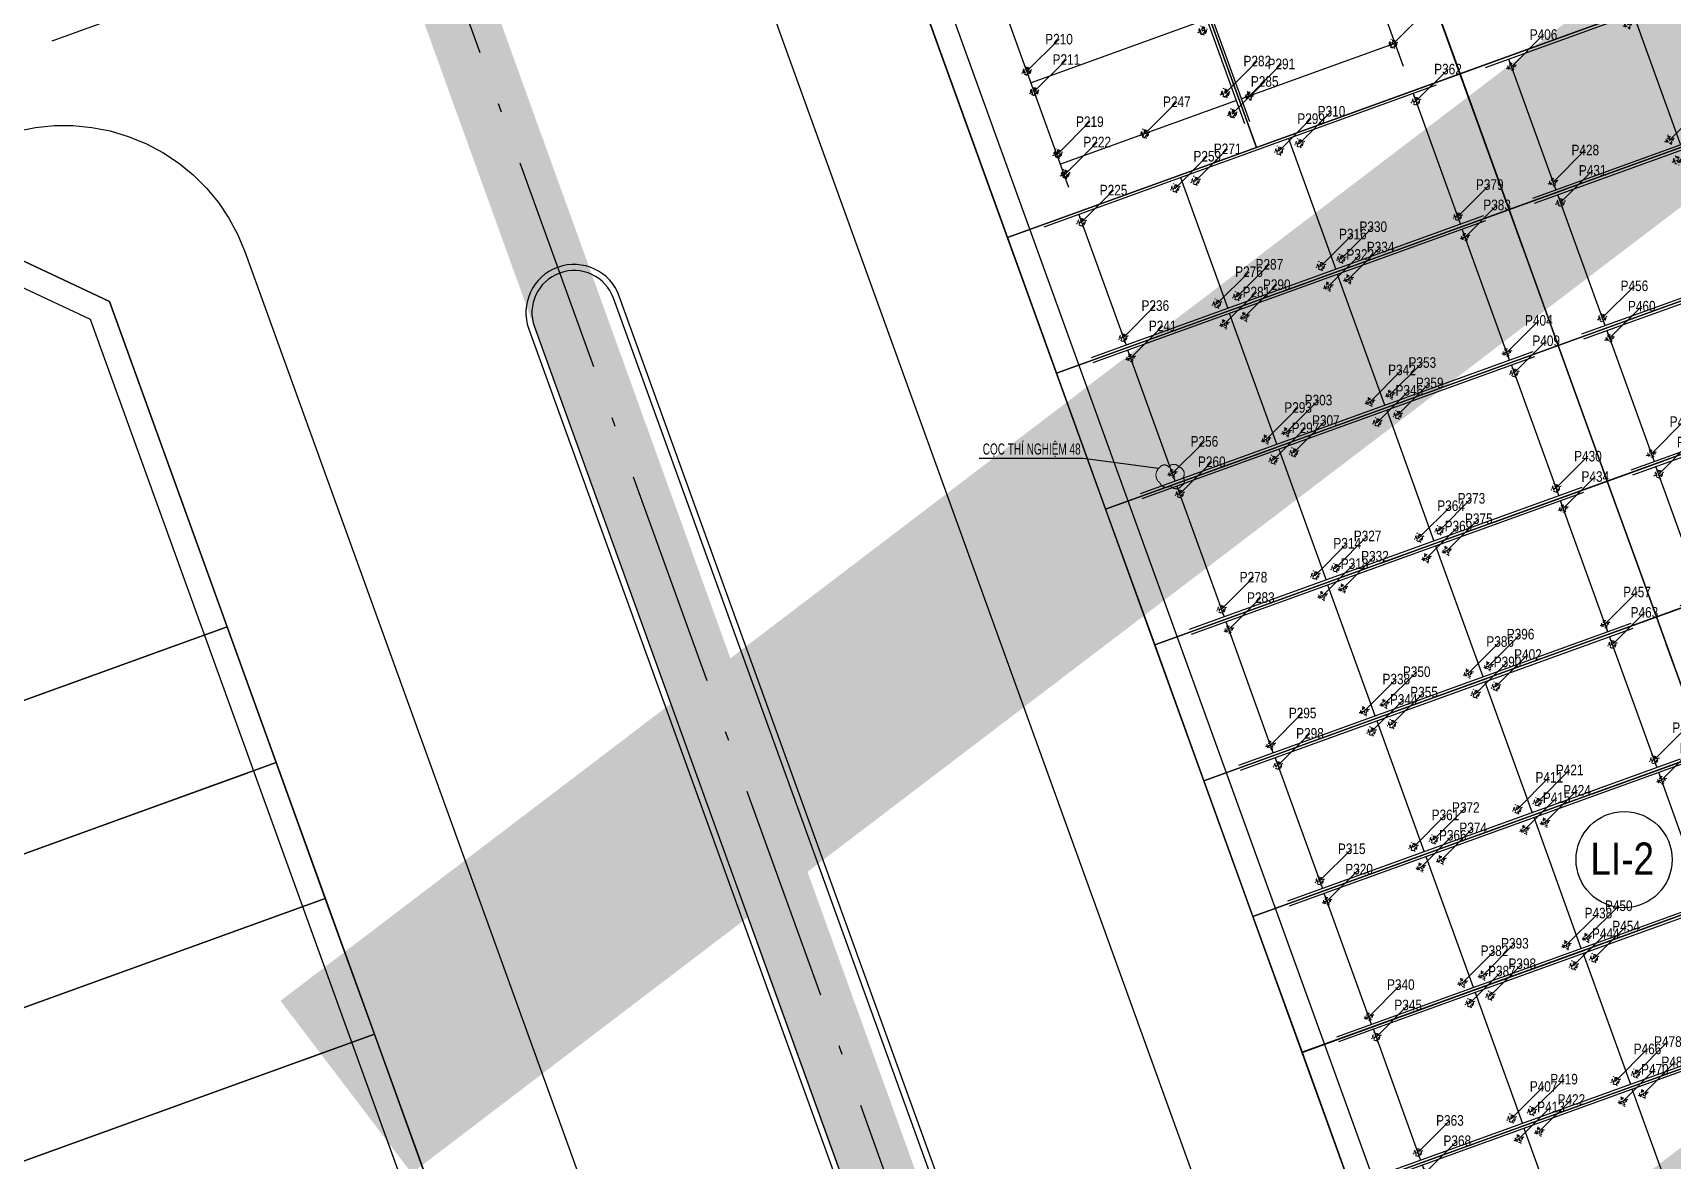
# Model space of a CAD drawing. Header units: millimetres. Extents: x 0 to 571985, y 0 to 2066666.
# Drawn here: x 568589.5 to 568657.6, y 2064657.2 to 2064704 of the extents above; entities that cross this region are included whole.
import ezdxf
from ezdxf.enums import TextEntityAlignment as Align
from ezdxf.xclip import XClip

# ---------------------------------------------------------------- set-up
doc = ezdxf.new("R2010")
doc.units = ezdxf.units.MM
for name, pattern in [('ACAD_ISO10W100', [18.5, 12, -3, 0.5, -3]), ('CENTER', [3, 1.5, -0.5, 0.5, -0.5]), ('CENTER2', [1.125, 0.75, -0.125, 0.125, -0.125]), ('HIDDEN', [0.75, 0.5, -0.25]), ('Xref Grid (A1)$0$CENTER2', [1.125, 0.75, -0.125, 0.125, -0.125])]:
    doc.linetypes.add(name, pattern=pattern)
for name, color, linetype in [('01.AXIS', 160, 'CENTER2'), ('BoThamCo', 94, 'Continuous'), ('CDC.01.AXIS', 160, 'CENTER2'), ('ChiaLo', 128, 'CENTER'), ('datOlienke', 42, 'Continuous'), ('KCS_DIM', 1, 'Continuous'), ('LogDg', 7, 'Continuous'), ('LoLK', 6, 'Continuous'), ('RANHGIOI', 2, 'HIDDEN'), ('TimDg', 222, 'Continuous'), ('ViaHeS', 32, 'Continuous'), ('Xref Grid (A1)$0$01.AXIS', 160, 'Xref Grid (A1)$0$CENTER2')]:
    doc.layers.add(name, color=color, linetype=linetype)
for name, color, linetype, lineweight in [('A-NET THAY', 125, 'Continuous', 18), ('A-TEXT', 7, 'Continuous', 18), ('A-TUONG', 255, 'Continuous', 35), ('boDnv', 54, 'Continuous', 25), ('E- RANH GIOI', 1, 'CENTER', 13), ('kata_text', 254, 'Continuous', 30)]:
    doc.layers.add(name, color=color, linetype=linetype, lineweight=lineweight)
doc.styles.add('AA - Arial - Regular', font='arial.ttf', dxfattribs={"height": 250})
doc.styles.add('Arial', font='arial.ttf')
doc.styles.add('kata_dim', font='vnrms.shx', dxfattribs={"width": 0.66, "oblique": 7})
doc.styles.add('kata_text', font='arial.ttf', dxfattribs={"width": 0.8})
doc.styles.add('rms', font='romans.shx', dxfattribs={"width": 0.7, "bigfont": 'vns.shx'})
doc.styles.add('VNH', font='', dxfattribs={"height": 2.5})
doc.styles.get('VNH').set_extended_font_data('.VnArial NarrowH')
doc.linetypes.add('ADL', pattern='A,0.125,-0.15,["++",rms,S=0.5,R=0,X=0,Y=-0.2245],-1.35,1.125', length=2.75)
doc.dimstyles.new('DIM_1-75_CNC', dxfattribs={"dimscale": 0.75, "dimtxt": 220, "dimasz": 80, "dimexe": 60, "dimexo": 0, "dimgap": 50, "dimtad": 1, "dimdec": 0, "dimzin": 0, "dimdsep": 46, "dimtxsty": 'Arial', "dimblk1": 'ARCHTICK', "dimblk2": 'ARCHTICK', "dimsah": 1, "dimcen": 150, "dimdle": 60, "dimclrd": 256, "dimclre": 256, "dimclrt": 9, "dimadec": 0, "dimazin": 0, "dimtfac": 1, "dimtdec": 0, "dimtix": 1, "dimtmove": 2, "dimatfit": 3, "dimldrblk": 'ARCHTICK', "dimfxl": 1, "dimtvp": 0.833333, "dimtolj": 1, "dimtzin": 0, "dimlwd": -1, "dimarcsym": 0})
doc.dimstyles.new('kata_dim_iso', dxfattribs={"dimtxt": 2.5, "dimasz": 1.5, "dimexe": 1.5, "dimexo": 2.5, "dimtad": 1, "dimdec": 0, "dimzin": 0, "dimdsep": 46, "dimtxsty": 'kata_dim', "dimblk": 'kata_block_ArchTick', "dimcen": 0.09, "dimdle": 1.2, "dimclrd": 8, "dimclre": 8, "dimclrt": 3, "dimadec": 0, "dimazin": 0, "dimtfac": 1, "dimtdec": 0, "dimtix": 1, "dimtofl": 0, "dimtmove": 0, "dimatfit": 3, "dimfxl": 3.75, "dimfxlon": 1, "dimtolj": 1, "dimtzin": 0, "dimarcsym": 0})

# ---------------------------------------------------------------- blocks, each defined once
blk = doc.blocks.new('NEN')
at = {"layer": 'boDnv', "color": 10, "linetype": 'ADL', "ltscale": 0.25}
for points in [[(72.798, 19.248), (66.728, 21.45), (39.936, 9.771), (37.882, 4.109), (87.299, -94.695), (93.027, -96.404), (118.311, -81.695), (120.17, -75.467)], [(9.135, -145.213), (3.993, -143.345), (-37.434, -28.806), (-34.864, -22.833), (-8.048, -11.144), (-2.559, -13.506), (37.289, -123.679), (34.915, -130.214)], [(-60.776, -174.696), (-66.483, -171.94), (-108.509, -55.746), (-105.859, -50.094), (-78.427, -40.172), (-72.774, -42.821), (-30.437, -159.877), (-33.11, -165.412)]]:
    blk.add_lwpolyline(points, close=True, dxfattribs=at)
at = {"layer": 'BoThamCo'}
blk.add_lwpolyline([(25.78, -0.755), (18.959, 1.719), (12.14, -1.254), (9.257, -7.953), (48.895, -117.546), (54.917, -119.734), (74.12, -108.562), (76.205, -101.576)], close=True, dxfattribs=at)
blk.add_lwpolyline([(-54.313, -43.147), (-17.615, -144.611, 1), (-14.323, -143.421), (-51.021, -41.957, 1)], format="xyb", close=True, dxfattribs=at)
at = {"layer": 'ChiaLo', "ltscale": 5}
for points in [[(22.483, -138.604), (-21.838, -16.064)], [(-24.311, -35.689), (-30.105, -19.668)], [(-34.655, -39.43), (2.96, -25.825)], [(-32.614, -45.073), (5.001, -31.468)], [(-30.574, -50.715), (7.042, -37.11)], [(-28.533, -56.357), (9.082, -42.752)], [(-46.619, -171), (-92.483, -44.192)], [(-26.492, -61.999), (11.123, -48.395)], [(-24.451, -67.642), (13.164, -54.037)], [(-104.703, -69.209), (-67.087, -55.604)], [(-22.411, -73.284), (15.205, -59.679)], [(-102.662, -74.851), (-65.047, -61.247)], [(-20.37, -78.926), (17.245, -65.321)], [(-100.621, -80.494), (-63.006, -66.889)], [(-18.329, -84.569), (19.286, -70.964)], [(-98.581, -86.136), (-60.965, -72.531)], [(-16.288, -90.211), (21.327, -76.606)], [(-14.248, -95.853), (23.368, -82.248)], [(-12.207, -101.495), (25.408, -87.891)], [(-10.166, -107.138), (27.449, -93.533)], [(-8.126, -112.78), (29.49, -99.175)]]:
    blk.add_lwpolyline(points, dxfattribs=at)
at = {"layer": 'datOlienke'}
for points in [[(73.514, 20.052), (66.694, 22.526), (39.142, 10.516), (36.795, 4.047), (86.598, -95.529), (93.156, -97.487), (119.156, -82.36), (121.241, -75.374)], [(9.234, -146.312), (3.211, -144.125), (-38.509, -28.774), (-35.626, -22.074), (-8.05, -10.054), (-1.766, -12.758), (38.353, -123.68), (35.731, -130.896)], [(-60.844, -175.774), (-67.285, -172.663), (-109.59, -55.697), (-106.589, -49.294), (-78.377, -39.09), (-71.975, -42.092), (-29.353, -159.933), (-32.393, -166.226)]]:
    blk.add_lwpolyline(points, close=True, dxfattribs=at)
at = {"layer": 'LogDg'}
for points in [[(34.296, -348.766, -0.124666), (14.114, -339.771, 0.262937), (-5.331, -336.771, -0.009345), (-40.959, -349.473), (-145.868, -384.68, 0.405257), (-155.456, -403.235), (-146.557, -432.72), (-158.046, -436.187), (-166.572, -407.936, 0.423227), (-185.704, -398.049), (-272.077, -427.035, 0.40652), (-277.181, -436.964), (-262.947, -483.397), (-271.552, -486.035), (-285.593, -440.232, 0.421949), (-295.787, -434.992), (-422.26, -477.436, 0.346831), (-427.684, -485.726), (-426.662, -497.249, 0.109851), (-417.21, -527.045), (-422.398, -530.058, -0.109851), (-432.639, -497.779), (-433.194, -491.512, 0.484967), (-443.708, -484.634), (-484.199, -498.222, 0.36701), (-492.228, -511.51), (-484.402, -560.012), (-490.326, -560.967), (-497.433, -516.92, 0.457512), (-512.889, -507.388), (-525.337, -511.314, 0.375227), (-533.554, -524.795, 0.049445), (-523.248, -562.118), (-518.404, -576.577), (-525.515, -578.96), (-530.307, -564.659, -0.044276), (-540.221, -530.036, 0.448349), (-555.614, -520.863), (-568.853, -525.038), (-576.072, -502.149), (-552.391, -494.681, 0.333336), (-544.003, -482.976), (-545.865, -397.305, 0.120559), (-569.998, -307.198), (-621.979, -219.712, 0.334943), (-635.359, -214.239), (-686.931, -227.855), (-689.803, -216.977), (-647.957, -205.93, 0.498191), (-640.704, -188.198), (-654.378, -165.183, -0.144979), (-668.853, -108.061), (-659.845, 118.23, 0.428088), (-671.924, 130.707), (-689.222, 130.58), (-689.305, 141.83), (-670.344, 141.969, 0.400474), (-658.442, 153.492), (-657.828, 168.904), (-656.06, 189.374), (-648.588, 188.728), (-650.341, 168.432), (-650.889, 154.678, 0.425345), (-638.921, 142.201), (-621.613, 142.328, 0.402651), (-609.707, 153.94), (-609.387, 163.859, -0.019867), (-608.227, 179.942), (-606.8, 192.652), (-600.838, 191.983), (-602.264, 179.273, 0.019867), (-603.39, 163.665), (-603.676, 154.802, 0.425871), (-591.594, 142.415), (-548.362, 142.733), (-548.28, 131.483), (-592.887, 131.155, 0.401789), (-604.791, 119.578), (-607.754, 35.571, -0.005984), (-607.983, 30.718, 0.462462), (-599.177, 22.287), (-555.377, 26.801), (-554.762, 20.832), (-603.242, 15.836, 0.355613), (-610.381, 8.689), (-613.794, -24.838, 0.475348), (-605.015, -33.606), (-508.268, -23.636, 0.016072), (-476.806, -19.368, 0.37392), (-470.138, -11.259), (-470.705, 9.348), (-464.707, 9.513), (-464.235, -7.648, 0.461916), (-454.747, -15.288), (-421.581, -8.993, 0.020567), (-382.015, 0.216), (-299.764, 22.963, 0.415004), (-292.798, 35.293), (-296.969, 50.218), (-285.412, 53.448), (-281.218, 38.439, 0.413423), (-268.921, 31.492), (-169.968, 58.858, 0.427702), (-164.496, 69.052), (-169.623, 84.754), (-163.92, 86.616), (-158.479, 69.956, 0.400853), (-148.742, 64.729), (-123.897, 71.6, 0.437327), (-113.795, 91.173), (-114.462, 93.013), (-128.551, 136.154), (-105.736, 143.605), (-91.769, 100.833), (-90.91, 98.466, 0.429754), (-70.957, 89.772, 0.001079), (-63.934, 92.766, 0.001474), (-62.342, 93.454), (-47.534, 99.909, 0.386536), (-43.126, 109.726), (-48.301, 125.574), (-42.598, 127.436), (-38.076, 113.59, 0.442444), (-27.275, 108.739), (111.617, 169.28, 0.414214), (115.754, 179.811), (109.361, 194.478), (114.861, 196.875), (121.255, 182.208, 0.414214), (131.785, 178.071), (252.97, 230.894), (276.872, 241.312), (291.579, 249.057, 0.419837), (295.267, 261.365), (290.95, 269.196), (301.459, 274.99), (306.058, 266.648, 0.408717), (318.136, 263.031), (326.546, 267.464), (332.148, 256.836), (324.233, 252.656, 0.419466), (320.555, 240.352), (397.092, 101.523, 0.433643), (408.413, 98.649), (440.787, 119.386), (444.023, 114.334), (410.428, 92.813, 0.395048), (407.737, 82.215), (451.056, 3.639, -0.005576), (472.219, -35.781, 0.422017), (490.066, -41.118), (502.995, -33.918), (514.672, -54.886), (500.295, -62.892, 0.404193), (495.052, -80.181), (502.502, -94.711), (491.824, -100.186), (485.095, -87.061, 0.424556), (467.192, -81.64), (316.164, -165.913), (307.211, -171.115, 0.396001), (304.075, -181.611), (326.147, -225.742), (318.098, -229.768), (296.726, -187.038, 0.432664), (285.552, -183.699), (178.072, -246.148, 0.389772), (174.86, -256.488), (194.1, -297.126), (188.677, -299.693), (170.231, -260.733, 0.439085), (158.982, -257.239), (145.496, -265.075, -0.013452), (97.701, -291.151, 0.262926), (86.853, -307.563, -0.162068), (76.015, -333.842, 0.270323), (72.318, -353.653), (79.981, -375.074), (57.383, -383.157), (49.72, -361.737, 0.270325), (34.296, -348.766)], [(-54.548, -43.232), (-17.85, -144.696, 1), (-14.088, -143.336), (-50.786, -41.872, 1), (-54.548, -43.232)]]:
    blk.add_lwpolyline(points, format="xyb", dxfattribs=at)
for points in [[(-6.653, 51.185), (136.874, 113.746, 0.429738), (140.832, 124.658), (126.05, 154.214, 0.398858), (115.699, 157.969), (-24.481, 96.867, 0.397369), (-28.79, 86.766), (-17.356, 55.751, 0.431261)], [(-73.815, -19.363), (-99.461, 51.545, 0.391769), (-117.565, 60.9), (-143.222, 53.805, 0.43702), (-148.612, 43.373), (-119.894, -36.029, 0.414214), (-109.65, -40.831), (-78.617, -29.607, 0.414214)], [(83.769, -96.579), (34.233, 2.462, -0.429738), (38.192, 13.375), (65.731, 25.379, -0.398858), (76.083, 21.623), (124.061, -74.306, -0.395833), (120.929, -84.799), (94.947, -99.916, -0.432836)], [(57.283, -121.828), (75.893, -111.001, 0.395833), (79.025, -100.508), (28.348, 0.817, 0.398858), (17.996, 4.572), (10.657, 1.373, 0.395588), (6.33, -8.682), (45.737, -117.634, 0.467936)], [(-9.552, -7.434), (-39.866, -20.643, 0.395629), (-44.194, -30.698), (-2.582, -145.746, 0.467936), (8.964, -149.94), (37.955, -133.073, 0.362457), (41.455, -123.437), (1.167, -12.047, 0.433046)], [(-107.609, -46.473), (-76.576, -35.249, -0.414214), (-66.332, -40.051), (-23.727, -157.847, -0.421043), (-28.705, -168.153), (-59.999, -178.655, -0.407417), (-70.067, -173.791), (-112.411, -56.717, -0.414214)]]:
    blk.add_lwpolyline(points, format="xyb", close=True, dxfattribs=at)
at = {"layer": 'LoLK'}
for points in [[(-13.571, -12.461), (-21.838, -16.064), (-15.847, -32.628), (-7.384, -29.567)], [(-21.838, -16.064), (-30.105, -19.668), (-24.311, -35.689), (-15.847, -32.628)], [(-30.105, -19.668), (-35.626, -22.074), (-38.509, -28.774), (-34.655, -39.43), (-24.311, -35.689)], [(5.001, -31.468), (2.96, -25.825), (-7.384, -29.567), (-15.847, -32.628), (-13.807, -38.27)], [(7.042, -37.11), (5.001, -31.468), (-13.807, -38.27), (-11.766, -43.912)], [(-15.847, -32.628), (-24.311, -35.689), (-34.655, -39.43), (-32.614, -45.073), (-13.807, -38.27)], [(9.082, -42.752), (7.042, -37.11), (-11.766, -43.912), (-9.725, -49.555)], [(-13.807, -38.27), (-32.614, -45.073), (-30.574, -50.715), (-11.766, -43.912)], [(-71.975, -42.092), (-78.377, -39.09), (-84.02, -41.131), (-77.432, -59.346), (-67.087, -55.604)], [(11.123, -48.395), (9.082, -42.752), (-9.725, -49.555), (-7.684, -55.197)], [(-11.766, -43.912), (-30.574, -50.715), (-28.533, -56.357), (-9.725, -49.555)], [(13.164, -54.037), (11.123, -48.395), (-7.684, -55.197), (-5.644, -60.839)], [(-7.684, -55.197), (-9.725, -49.555), (-28.533, -56.357), (-26.492, -61.999)], [(15.205, -59.679), (13.164, -54.037), (-5.644, -60.839), (-3.603, -66.482)], [(-65.047, -61.247), (-67.087, -55.604), (-85.895, -62.407), (-83.854, -68.049)], [(-7.684, -55.197), (-26.492, -61.999), (-24.451, -67.642), (-5.644, -60.839)], [(17.245, -65.321), (15.205, -59.679), (-3.603, -66.482), (-1.562, -72.124)], [(-63.006, -66.889), (-65.047, -61.247), (-83.854, -68.049), (-81.814, -73.691)], [(-5.644, -60.839), (-24.451, -67.642), (-22.411, -73.284), (-3.603, -66.482)], [(19.286, -70.964), (17.245, -65.321), (-1.562, -72.124), (0.478, -77.766)], [(-1.562, -72.124), (-3.603, -66.482), (-22.411, -73.284), (-20.37, -78.926)], [(-60.965, -72.531), (-63.006, -66.889), (-81.814, -73.691), (-79.773, -79.334)], [(21.327, -76.606), (19.286, -70.964), (0.478, -77.766), (2.519, -83.408)], [(0.478, -77.766), (-1.562, -72.124), (-20.37, -78.926), (-18.329, -84.569)], [(-58.925, -78.173), (-60.965, -72.531), (-79.773, -79.334), (-77.732, -84.976)], [(23.368, -82.248), (21.327, -76.606), (2.519, -83.408), (4.56, -89.051)], [(0.478, -77.766), (-18.329, -84.569), (-16.288, -90.211), (2.519, -83.408)], [(25.408, -87.891), (23.368, -82.248), (4.56, -89.051), (6.601, -94.693)], [(2.519, -83.408), (-16.288, -90.211), (-14.248, -95.853), (4.56, -89.051)], [(27.449, -93.533), (25.408, -87.891), (6.601, -94.693), (8.641, -100.335)], [(4.56, -89.051), (-14.248, -95.853), (-12.207, -101.495), (6.601, -94.693)], [(29.49, -99.175), (27.449, -93.533), (8.641, -100.335), (10.682, -105.978)], [(6.601, -94.693), (-12.207, -101.495), (-10.166, -107.138), (8.641, -100.335)], [(31.53, -104.817), (29.49, -99.175), (10.682, -105.978), (12.723, -111.62)], [(8.641, -100.335), (-10.166, -107.138), (-8.126, -112.78), (10.682, -105.978)]]:
    blk.add_lwpolyline(points, close=True, dxfattribs=at)
at = {"layer": 'RANHGIOI', "color": 1, "ltscale": 9, "const_width": 1}
blk.add_lwpolyline([(460, -51.299, 0.006594), (435.293, -5.051), (303.078, 234.769), (284.672, 225.077), (-55.993, 76.586), (-56.839, 76.223, -0.005137), (-90.743, 62.093), (-377.217, -17.133, -0.020567), (-418.225, -26.678), (-463.443, -35.259, -0.021218), (-506.422, -41.541), (-623.638, -53.62), (-626.464, -70.884, 0.128574), (-620.42, -135.36), (-615.505, -148.86, 0.039408), (-607.143, -167.188), (-594.172, -190.555), (-547.57, -259.493, -0.11987), (-522.704, -326.397), (-507.917, -451.947), (-504.475, -473.277), (-499.271, -471.636), (-50.48, -321.024, 0.050684), (130.425, -239.135), (301.319, -139.843)], format="xyb", close=True, dxfattribs=at)
at = {"layer": 'RANHGIOI', "color": 5, "ltscale": 20, "const_width": 3}
blk.add_lwpolyline([(77.126, -402.722), (-90.743, 62.093)], dxfattribs=at)
at = {"layer": 'TimDg', "linetype": 'ACAD_ISO10W100', "ltscale": 0.75}
for points in [[(-618.456, -41.023), (-507.652, -29.604, 0.021218), (-465.681, -23.47), (-420.462, -14.888, 0.020567), (-380.415, -5.567), (-94.607, 73.475, 0.005041), (-61.569, 87.252, 0.001474), (-59.945, 87.954), (279.472, 235.9), (307.904, 250.872)], [(-358.633, -282.039), (-15.318, -166.825, 0.050829), (-9.777, -164.314), (222.735, -29.039)]]:
    blk.add_lwpolyline(points, format="xyb", dxfattribs=at)
for points in [[(80.71, -412.741), (34.278, -282.941), (-103.138, 96.993), (-128.229, 173.827)], [(-69.233, -184.918), (-156.499, 56.358)], [(26.363, 11.491), (109.634, -155.002)], [(47.399, -131.05), (0, 0)], [(-118.974, -47.393), (-58.789, -25.625)], [(9.149, -213.464), (246.062, -75.628)]]:
    blk.add_lwpolyline(points, dxfattribs=at)
at = {"layer": 'ViaHeS', "elevation": 0}
blk.add_lwpolyline([(-483.362, -504.27), (-441.21, -490.124), (-436.029, -493.514), (-435.627, -498.044, 0.109851), (-424.993, -531.564), (-414.615, -525.539, -0.109851), (-423.674, -496.984), (-424.342, -489.445), (-420.001, -483.006), (-295.249, -441.14), (-289.043, -444.33), (-275.854, -487.354), (-258.645, -482.078), (-271.972, -438.601), (-268.698, -432.23), (-181.634, -403.012), (-172.975, -407.486), (-163.79, -437.92), (-140.813, -430.986), (-150.211, -399.847), (-145.597, -390.918), (-39.026, -355.153, 0.008545), (-6.235, -343.522, -0.249193), (12.375, -345.964, 0.09975), (30.772, -354.181, -0.256949), (45.215, -366.957), (51.733, -385.178), (85.63, -373.053), (79.112, -354.831, -0.256949), (82.174, -335.793, 0.136918), (92.607, -310.438, -0.249193), (103.308, -295.017, 0.012659), (148.511, -270.262), (162.157, -262.333), (168.62, -264.341), (185.966, -300.977), (196.811, -295.842), (179.033, -258.291), (181.216, -251.26), (287.384, -189.574), (293.944, -191.534), (314.073, -231.781), (330.172, -223.729), (309.538, -182.474), (311.625, -175.49), (319.134, -171.127), (408.277, -121.386), (412.274, -122.589), (434.351, -165.321), (442.347, -161.19), (420.137, -118.201), (421.38, -114.074), (470.335, -86.758), (479.641, -89.576), (486.485, -102.924), (507.841, -91.973), (500.499, -77.654), (503.421, -68.019), (517.591, -60.128), (500.076, -28.676), (486.971, -35.974), (477.625, -33.17, 0.0056), (456.311, 6.536), (412.324, 86.322), (414.12, 93.398), (444.832, 113.071), (439.977, 120.649), (409.766, 101.296), (403.142, 102.978), (327.714, 239.794), (330.524, 249.193), (334.945, 251.528), (323.749, 272.772), (318.926, 270.23), (309.354, 273.096), (306.713, 277.887), (285.696, 266.299), (288.11, 261.921), (285.295, 252.529), (274.271, 246.724), (129.387, 183.571), (122.806, 186.157), (117.612, 198.074), (106.611, 193.279), (111.806, 181.362), (109.22, 174.781), (26.33, 138.65), (-29.869, 114.154), (-36.004, 116.909), (-39.746, 128.368), (-51.153, 124.642), (-47.055, 112.092), (-50.086, 105.341), (-75.921, 94.08), (-84.511, 97.937), (-100.033, 145.467), (-134.254, 134.292), (-118.657, 86.529), (-123.231, 78.009), (-150.258, 70.535), (-156.629, 73.955), (-161.068, 87.547), (-172.475, 83.822), (-168.207, 70.753), (-171.474, 64.667), (-269.546, 37.545), (-275.711, 41.028), (-279.634, 55.063), (-302.748, 48.603), (-298.843, 34.63), (-302.316, 28.482), (-383.614, 5.999, -0.020567), (-422.7, -3.099), (-456.246, -9.465), (-461.296, -5.399), (-461.708, 9.595), (-473.703, 9.265), (-473.239, -7.637), (-478.028, -13.489, -0.015955), (-508.883, -17.667), (-606.147, -27.691), (-610.614, -23.229), (-607.49, 7.461), (-602.01, 12.947), (-554.455, 17.848), (-555.685, 29.785), (-600.448, 25.172), (-605.043, 29.645, 0.007073), (-604.756, 35.466), (-601.912, 116.095), (-594.665, 123.142), (-548.221, 123.483), (-548.421, 150.733), (-593.42, 150.402), (-600.493, 157.35, -0.027886), (-599.283, 178.939), (-597.857, 191.648), (-609.782, 192.987), (-611.208, 180.277, 0.019867), (-612.385, 163.955), (-612.597, 157.389), (-619.823, 150.342), (-639.316, 150.198), (-646.998, 158.133), (-646.598, 168.196), (-644.852, 188.405), (-659.796, 189.697), (-661.572, 169.14), (-662.014, 158.023), (-670.332, 149.97), (-689.364, 149.83), (-689.163, 122.58), (-671.417, 122.71), (-663.736, 114.776), (-672.6, -107.912, 0.144979), (-657.602, -167.099), (-644.687, -188.836), (-648.335, -197.756), (-691.845, -209.242), (-684.889, -235.59), (-633.86, -222.118), (-622.039, -226.953), (-573.255, -309.058, -0.120474), (-549.614, -397.387), (-547.842, -478.902), (-555.298, -489.306), (-577.876, -496.427), (-567.048, -530.76), (-552.743, -526.248), (-543.713, -531.719, 0.042979), (-533.836, -565.928), (-529.071, -580.151), (-514.848, -575.386), (-519.719, -560.846, -0.045576), (-529.315, -527.166), (-523.005, -516.87), (-508.247, -512.215), (-500.456, -517.02), (-493.287, -561.445), (-481.44, -559.534), (-488.883, -513.408), (-483.362, -504.27)], format="xyb", dxfattribs=at)
at = {"layer": 'ViaHeS'}
for points in [[(73.514, 20.052), (66.694, 22.526), (39.142, 10.516), (36.795, 4.047), (86.598, -95.529), (93.156, -97.487), (119.156, -82.36), (121.241, -75.374)], [(48.895, -117.546), (9.257, -7.953), (12.14, -1.254), (18.959, 1.719), (25.78, -0.755), (76.205, -101.576), (74.12, -108.562), (54.917, -119.734)], [(9.234, -146.312), (3.211, -144.125), (-38.509, -28.774), (-35.626, -22.074), (-8.05, -10.054), (-1.766, -12.758), (38.353, -123.68), (35.731, -130.896)], [(-60.844, -175.774), (-67.285, -172.663), (-109.59, -55.697), (-106.589, -49.294), (-78.377, -39.09), (-71.975, -42.092), (-29.353, -159.933), (-32.393, -166.226)]]:
    blk.add_lwpolyline(points, close=True, dxfattribs=at)
blk = doc.blocks.new('NEN K02')
at = {"layer": 'datOlienke'}
blk.add_lwpolyline([(-109.225, 40), (-114.488, 35.007), (-116.072, 4.993), (-111.335, 0), (0, 0), (4.684, 4.99), (2.786, 35.01), (-2.53, 40)], close=True, dxfattribs=at)
blk = doc.blocks.new('NEN I02')
at = {"layer": 'datOlienke'}
blk.add_lwpolyline([(4.105, 4.919), (0, 0), (-122.664, 0), (-127.984, 4.99), (-129.908, 35.01), (-125.228, 40), (-7.274, 40), (-1.379, 35.081)], close=True, dxfattribs=at)
at = {"layer": 'LoLK'}
for points in [[(-105.332, 40), (-111.332, 40), (-111.332, 29), (-111.332, 20), (-105.332, 20)], [(-99.332, 40), (-105.332, 40), (-105.332, 20), (-99.332, 20)], [(-93.332, 40), (-99.332, 40), (-99.332, 20), (-93.332, 20)], [(-87.332, 40), (-93.332, 40), (-93.332, 20), (-87.332, 20)], [(-81.332, 40), (-87.332, 40), (-87.332, 20), (-81.332, 20)], [(-75.332, 40), (-81.332, 40), (-81.332, 20), (-75.332, 20)], [(-69.332, 40), (-75.332, 40), (-75.332, 20), (-69.332, 20)], [(-63.332, 40), (-69.332, 40), (-69.332, 20), (-63.332, 20)], [(-57.332, 40), (-63.332, 40), (-63.332, 20), (-57.332, 20)], [(-51.332, 40), (-57.332, 40), (-57.332, 20), (-51.332, 20)], [(-45.332, 40), (-51.332, 40), (-51.332, 20), (-45.332, 20)], [(-39.332, 40), (-45.332, 40), (-45.332, 20), (-39.332, 20)], [(-33.332, 40), (-39.332, 40), (-39.332, 20), (-33.332, 20)], [(-27.332, 40), (-33.332, 40), (-33.332, 20), (-27.332, 20)], [(-129.523, 29), (-128.946, 20), (-111.332, 20), (-111.332, 29)], [(-128.946, 20), (-128.369, 11), (-111.332, 11), (-111.332, 20)], [(-111.332, 20), (-111.332, 11), (-111.332, 0), (-105.332, 0), (-105.332, 20)], [(-105.332, 20), (-105.332, 0), (-99.332, 0), (-99.332, 20)], [(-99.332, 20), (-99.332, 0), (-93.332, 0), (-93.332, 20)], [(-87.332, 20), (-93.332, 20), (-93.332, 0), (-87.332, 0)], [(-87.332, 20), (-87.332, 0), (-81.332, 0), (-81.332, 20)], [(-81.332, 20), (-81.332, 0), (-75.332, 0), (-75.332, 20)], [(-69.332, 20), (-75.332, 20), (-75.332, 0), (-69.332, 0)], [(-63.332, 20), (-69.332, 20), (-69.332, 0), (-63.332, 0)], [(-63.332, 20), (-63.332, 0), (-57.332, 0), (-57.332, 20)], [(-57.332, 20), (-57.332, 0), (-51.332, 0), (-51.332, 20)], [(-51.332, 20), (-51.332, 0), (-45.332, 0), (-45.332, 20)], [(-45.332, 20), (-45.332, 0), (-39.332, 0), (-39.332, 20)], [(-39.332, 20), (-39.332, 0), (-33.332, 0), (-33.332, 20)], [(-128.369, 11), (-127.984, 4.99), (-122.664, 0), (-111.332, 0), (-111.332, 11)]]:
    blk.add_lwpolyline(points, close=True, dxfattribs=at)
blk = doc.blocks.new('A$C758D662A')
at = {"linetype": 'HIDDEN', "ltscale": 500}
for radius in [300, 200]:
    blk.add_circle((0, 0), radius, dxfattribs=at)
at = {"layer": 'CDC.01.AXIS', "ltscale": 200}
for p, q in [((437, 0), (-437, 0)), ((0, 437), (0, -437))]:
    blk.add_line(p, q, dxfattribs=at)
blk = doc.blocks.new('pile Plan')
at = {"xscale": 0.5, "yscale": 0.5, "zscale": 0.5}
for p in [(340, 14779), (5440.000004, 14779), (340, 9630), (5440.000004, 9630), (340, 8730), (5440.000004, 8730), (340, 5040), (5440.000004, 5040), (340, 4140), (5440.000004, 4140), (340, -1), (5440.000004, -1)]:
    blk.add_blockref('A$C758D662A', p, dxfattribs=at)
blk = doc.blocks.new('a5 sao - 2')
at = {"layer": 'Xref Grid (A1)$0$01.AXIS', "ltscale": 500}
for p, q in [((-5.89, -1.086), (-5.89, -18.434)), ((-0.11, -1.086), (-0.11, -18.434)), ((-5.89, -2.11), (-0.11, -2.11)), ((-5.89, -7.62), (-0.11, -7.62)), ((-5.89, -12.39), (-0.11, -12.39)), ((-5.89, -16.89), (-0.11, -16.89))]:
    blk.add_line(p, q, dxfattribs=at)
at = {"xscale": 0.001, "yscale": 0.001, "zscale": 0.001}
blk.add_blockref('pile Plan', (-5.89, -16.89), dxfattribs=at)
blk = doc.blocks.new('a1 sao - 2')
at = {"layer": 'Xref Grid (A1)$0$01.AXIS', "ltscale": 500}
for p, q in [((0.11, -1.086), (0.11, -18.434)), ((5.89, -1.086), (5.89, -18.434)), ((0.11, -2.11), (5.89, -2.11)), ((0.11, -7.62), (5.89, -7.62)), ((0.11, -12.39), (5.89, -12.39)), ((0.11, -16.89), (5.89, -16.89))]:
    blk.add_line(p, q, dxfattribs=at)
at = {"xscale": 0.001, "yscale": 0.001, "zscale": 0.001}
blk.add_blockref('pile Plan', (0.11, -16.89), dxfattribs=at)
blk = doc.blocks.new('A1 - 2')
at = {"layer": 'Xref Grid (A1)$0$01.AXIS', "ltscale": 500}
for p, q in [((0.11, -1.086), (0.11, -18.434)), ((5.89, -1.086), (5.89, -18.434)), ((0.11, -2.11), (5.89, -2.11)), ((0.11, -7.62), (5.89, -7.62)), ((0.11, -12.39), (5.89, -12.39)), ((0.11, -16.89), (5.89, -16.89))]:
    blk.add_line(p, q, dxfattribs=at)
at = {"xscale": 0.001, "yscale": 0.001, "zscale": 0.001}
blk.add_blockref('pile Plan', (0.11, -16.89), dxfattribs=at)
blk = doc.blocks.new('A5 - 2')
at = {"layer": 'Xref Grid (A1)$0$01.AXIS', "ltscale": 500}
for p, q in [((0.11, -1.086), (0.11, -18.434)), ((5.89, -1.086), (5.89, -18.434)), ((0.11, -2.11), (5.89, -2.11)), ((0.11, -7.62), (5.89, -7.62)), ((0.11, -12.39), (5.89, -12.39)), ((0.11, -16.89), (5.89, -16.89))]:
    blk.add_line(p, q, dxfattribs=at)
at = {"xscale": 0.001, "yscale": 0.001, "zscale": 0.001}
blk.add_blockref('pile Plan', (0.11, -16.89), dxfattribs=at)
blk = doc.blocks.new('T2 CUM A7')
at = {"layer": '01.AXIS', "ltscale": 500}
for p, q in [((19.11, 0.914, 0), (19.11, -13.297, 0)), ((25.89, 0.914, 0), (25.89, -13.297, 0)), ((26.11, 0.914, 0), (26.11, -13.543, 0)), ((33.89, 0.914, 0), (33.89, -13.543, 0)), ((19.05, -0.11, 0), (25.89, -0.11, 0)), ((26.11, -0.11, 0), (33.89, -0.11, 0)), ((26.11, -3.71, 0), (33.89, -3.71, 0))]:
    blk.add_line(p, q, dxfattribs=at)
at = {"yscale": 0.0005, "zscale": 0.0005}
for p, xscale in [((19.2, -0.11, 0), 0.0005), ((25.55, -0.11, 0), -0.0005), ((26.45, 0.34), 0.0005), ((30.17, -0.11, 0), 0.0005), ((33.85, 0.34), 0.0005), ((26.45, -0.56), 0.0005), ((33.85, -0.56), 0.0005), ((26.45, -3.32), 0.0005), ((33.89, -3.32), 0.0005), ((33.89, -4.22), 0.0005)]:
    blk.add_blockref('A$C758D662A', p, dxfattribs=dict(at, xscale=xscale))
blk = doc.blocks.new('kata_block_ArchTick')
at = {"color": 8}
blk.add_line((1, 0), (-1, 0), dxfattribs=at)
at = {"color": 8, "const_width": 0.15}
blk.add_lwpolyline([(-0.5, -0.5), (0.5, 0.5)], dxfattribs=at)
blk = doc.blocks.new('_ArchTick')
at = {"color": 0, "linetype": 'ByBlock', "const_width": 0.15}
blk.add_lwpolyline([(-0.5, -0.5), (0.5, 0.5)], dxfattribs=at)
blk = doc.blocks.new('*U101')
at = {"color": 0, "ltscale": 0.8, "style": 'kata_text', "width": 0.8}
blk.add_attdef('TEN', text='', height=2.2, dxfattribs=at).set_placement((6.67, 6.67), align=Align.MIDDLE_CENTER)
at = {"color": 0, "ltscale": 0.8, "style": 'kata_text', "width": 0.8, "flags": 1}
blk.add_attdef('CHU_THICH', text='', height=2.2, dxfattribs=at).set_placement((0, 0), align=Align.MIDDLE_CENTER)
at = {"layer": 'Defpoints'}
blk.add_leader([(0, 0), (6.67, 6.67)], dimstyle='kata_dim_iso', override={"dimasz": 0.6, "dimgap": 0.625, "dimtad": 0}, dxfattribs=at)
blk = doc.blocks.new('A$C6D5A56A7')
at = {"layer": 'kata_text', "xscale": 0.2, "yscale": 0.2, "zscale": 0.2}
for p, values in [((50.659, -97.088, 0.002), {'TEN': 'P356'}), ((35.447, -98.22, 0.002), {'TEN': 'P210'}), ((55.583, -98.029, 0.002), {'TEN': 'P406'}), ((35.753, -99.066, 0.002), {'TEN': 'P211'}), ((43.688, -99.131, 0.002), {'TEN': 'P282'}), ((44.687, -99.248, 0.002), {'TEN': 'P291'}), ((51.613, -99.465, 0.002), {'TEN': 'P362'}), ((43.994, -99.977, 0.002), {'TEN': 'P285'}), ((40.343, -100.819, 0.002), {'TEN': 'P247'}), ((36.729, -101.648, 0.002), {'TEN': 'P219'}), ((45.925, -101.522, 0.002), {'TEN': 'P299'}), ((46.771, -101.216, 0.002), {'TEN': 'P310'}), ((62.16, -101.074, 0.002), {'TEN': 'P500'}), ((37.035, -102.494, 0.002), {'TEN': 'P222'}), ((42.455, -102.777, 0.002), {'TEN': 'P271'}), ((57.318, -102.825, 0.002), {'TEN': 'P428'}), ((41.608, -103.084, 0.002), {'TEN': 'P259'}), ((57.624, -103.671, 0.002), {'TEN': 'P431'}), ((53.348, -104.261, 0.002), {'TEN': 'P379'}), ((37.714, -104.492, 0.002), {'TEN': 'P225'}), ((53.654, -105.107, 0.002), {'TEN': 'P383'}), ((47.659, -106.318, 0.002), {'TEN': 'P316'}), ((48.506, -106.012, 0.002), {'TEN': 'P330'}), ((48.812, -106.859, 0.002), {'TEN': 'P334'}), ((44.189, -107.573, 0.002), {'TEN': 'P287'}), ((47.965, -107.165, 0.002), {'TEN': 'P322'}), ((43.343, -107.88, 0.002), {'TEN': 'P276'}), ((44.495, -108.42, 0.002), {'TEN': 'P290'}), ((59.359, -108.467, 0.002), {'TEN': 'P456'}), ((43.649, -108.726, 0.002), {'TEN': 'P281'}), ((39.449, -109.288, 0.002), {'TEN': 'P236'}), ((59.665, -109.314, 0.002), {'TEN': 'P460'}), ((39.755, -110.134, 0.002), {'TEN': 'P241'}), ((55.388, -109.903, 0.002), {'TEN': 'P404'}), ((55.694, -110.75, 0.002), {'TEN': 'P409'}), ((50.546, -111.655, 0.002), {'TEN': 'P353'}), ((49.7, -111.961, 0.002), {'TEN': 'P342'}), ((50.852, -112.501, 0.002), {'TEN': 'P359'}), ((46.23, -113.216, 0.002), {'TEN': 'P303'}), ((50.006, -112.807, 0.002), {'TEN': 'P346'}), ((45.384, -113.522, 0.002), {'TEN': 'P293'}), ((45.69, -114.368, 0.002), {'TEN': 'P297'}), ((46.536, -114.062, 0.002), {'TEN': 'P307'}), ((61.399, -114.11, 0.002), {'TEN': 'P486'}), ((41.489, -114.93, 0.002), {'TEN': 'P256'}), ((61.705, -114.956, 0.002), {'TEN': 'P492'}), ((41.796, -115.777, 0.002), {'TEN': 'P260'}), ((57.429, -115.546, 0.002), {'TEN': 'P430'}), ((57.735, -116.392, 0.002), {'TEN': 'P434'}), ((52.587, -117.297, 0.002), {'TEN': 'P373'}), ((51.741, -117.603, 0.002), {'TEN': 'P364'}), ((52.047, -118.449, 0.002), {'TEN': 'P369'}), ((52.893, -118.143, 0.002), {'TEN': 'P375'}), ((47.424, -119.164, 0.002), {'TEN': 'P314'}), ((48.271, -118.858, 0.002), {'TEN': 'P327'}), ((47.73, -120.01, 0.002), {'TEN': 'P318'}), ((48.577, -119.704, 0.002), {'TEN': 'P332'}), ((43.53, -120.573, 0.002), {'TEN': 'P278'}), ((43.836, -121.419, 0.002), {'TEN': 'P283'}), ((59.47, -121.188, 0.002), {'TEN': 'P457'}), ((59.776, -122.034, 0.002), {'TEN': 'P463'}), ((53.781, -123.245, 0.002), {'TEN': 'P386'}), ((54.628, -122.939, 0.002), {'TEN': 'P396'}), ((54.087, -124.092, 0.002), {'TEN': 'P390'}), ((54.934, -123.785, 0.002), {'TEN': 'P402'}), ((49.465, -124.806, 0.002), {'TEN': 'P338'}), ((50.311, -124.5, 0.002), {'TEN': 'P350'}), ((50.617, -125.347, 0.002), {'TEN': 'P355'}), ((45.571, -126.215, 0.002), {'TEN': 'P295'}), ((49.771, -125.653, 0.002), {'TEN': 'P344'}), ((61.51, -126.83, 0.002), {'TEN': 'P490'}), ((45.877, -127.061, 0.002), {'TEN': 'P298'}), ((61.817, -127.676, 0.002), {'TEN': 'P494'}), ((55.822, -128.888, 0.002), {'TEN': 'P411'}), ((56.668, -128.581, 0.002), {'TEN': 'P421'}), ((56.975, -129.428, 0.002), {'TEN': 'P424'}), ((52.352, -130.143, 0.002), {'TEN': 'P372'}), ((56.128, -129.734, 0.002), {'TEN': 'P415'}), ((51.506, -130.449, 0.002), {'TEN': 'P361'}), ((52.658, -130.989, 0.002), {'TEN': 'P374'}), ((51.812, -131.295, 0.002), {'TEN': 'P366'}), ((47.612, -131.857, 0.002), {'TEN': 'P315'}), ((47.918, -132.703, 0.002), {'TEN': 'P320'}), ((58.709, -134.224, 0.002), {'TEN': 'P450'}), ((57.863, -134.53, 0.002), {'TEN': 'P438'}), ((59.015, -135.07, 0.002), {'TEN': 'P454'}), ((58.169, -135.376, 0.002), {'TEN': 'P444'}), ((53.546, -136.091, 0.002), {'TEN': 'P382'}), ((54.393, -135.785, 0.002), {'TEN': 'P393'}), ((53.853, -136.937, 0.002), {'TEN': 'P387'}), ((54.699, -136.631, 0.002), {'TEN': 'P398'}), ((49.652, -137.499, 0.002), {'TEN': 'P340'}), ((49.958, -138.346, 0.002), {'TEN': 'P345'}), ((60.75, -139.866, 0.002), {'TEN': 'P478'}), ((59.904, -140.172, 0.002), {'TEN': 'P466'}), ((60.21, -141.018, 0.002), {'TEN': 'P470'}), ((61.056, -140.712, 0.002), {'TEN': 'P482'}), ((55.587, -141.733, 0.002), {'TEN': 'P407'}), ((56.434, -141.427, 0.002), {'TEN': 'P419'}), ((55.893, -142.58, 0.002), {'TEN': 'P413'}), ((56.74, -142.273, 0.002), {'TEN': 'P422'}), ((51.693, -143.142, 0.002), {'TEN': 'P363'}), ((51.999, -143.988, 0.002), {'TEN': 'P368'})]:
    blk.add_blockref('*U101', p, dxfattribs=at).add_auto_attribs(values)

msp = doc.modelspace()

# ---------------------------------------------------------------- block references
at = {"layer": 'boDnv', "extrusion": (-2.4685e-06, 4.62064e-06, 1)}
ref = msp.add_blockref('NEN', (568544.928, 2065197.155, 8.139), dxfattribs=at)
XClip(ref).set_block_clipping_path([(32.8938420893, -97.8240763277), (224.8504747745, 64.6452423008)])

# ---------------------------------------------------------------- next in the draw order: block references
ref = msp.add_blockref('NEN', (568483.379, 2065111.116, 8.139), dxfattribs=at)
XClip(ref).set_block_clipping_path([(93.6907124412, -149.492137952), (237.6581869551, -27.6401489815)])

# ---------------------------------------------------------------- next in the draw order: block references
ref = msp.add_blockref('NEN', (568610.509, 2064760.686, 8.137), dxfattribs=at)
XClip(ref).set_block_clipping_path([(-31.4097990375, 3.7274613923), (160.5468336476, 166.1967800197)])

# ---------------------------------------------------------------- next in the draw order: block references
at = {"layer": 'A-NET THAY', "extrusion": (-2.4685e-06, 4.62064e-06, 1)}
ref = msp.add_blockref('a5 sao - 2', (568608.947, 2064688.562, 8.137), dxfattribs=dict(at, xscale=-1, rotation=109.8842788561666))
XClip(ref).set_block_clipping_path([(-81.4809883328, 2.2694036295), (-16.1924036255, -178.2430600366), (-168.9755430501, -233.502374202), (-234.2641277574, -52.9899105362)])
ref = msp.add_blockref('a1 sao - 2', (568602.824, 2064705.489, 8.137), dxfattribs=dict(at, xscale=-1, rotation=109.8842788561666))
XClip(ref).set_block_clipping_path([(-63.4809883349, 2.2694036295), (1.8075963724, -178.2430600366), (-150.9755430522, -233.502374202), (-216.2641277595, -52.9899105362)])
ref = msp.add_blockref('a5 sao - 2', (568604.865, 2064699.847, 8.137), dxfattribs=dict(at, rotation=109.8842788561666))
XClip(ref).set_block_clipping_path([(69.4809883351, 2.269403629), (4.1924036278, -178.243060037), (156.9755430524, -233.5023742027), (222.2641277597, -52.9899105369)])
ref = msp.add_blockref('a5 sao - 2', (568617.109, 2064665.993, 8.137), dxfattribs=dict(at, xscale=-1, rotation=109.8842788561666))
XClip(ref).set_block_clipping_path([(-105.4809883328, 2.2694036295), (-40.1924036255, -178.2430600366), (-192.9755430501, -233.502374202), (-258.2641277574, -52.9899105362)])
ref = msp.add_blockref('a1 sao - 2', (568610.987, 2064682.92, 8.137), dxfattribs=dict(at, xscale=-1, rotation=109.8842788561666))
XClip(ref).set_block_clipping_path([(-87.4809883328, 2.2694036295), (-22.1924036255, -178.2430600366), (-174.9755430501, -233.502374202), (-240.2641277574, -52.9899105362)])
ref = msp.add_blockref('a5 sao - 2', (568613.028, 2064677.278, 8.137), dxfattribs=dict(at, rotation=109.8842788561666))
XClip(ref).set_block_clipping_path([(93.4809883342, 2.269403629), (28.1924036269, -178.243060037), (180.9755430515, -233.5023742027), (246.2641277588, -52.9899105369)])
ref = msp.add_blockref('a1 sao - 2', (568610.987, 2064682.92, 8.137), dxfattribs=dict(at, rotation=109.8842788561666))
XClip(ref).set_block_clipping_path([(87.480988333, 2.2694036299), (22.1924036257, -178.2430600361), (174.9755430503, -233.5023742018), (240.2641277576, -52.989910536)])
ref = msp.add_blockref('a1 sao - 2', (568619.15, 2064660.351, 8.137), dxfattribs=dict(at, xscale=-1, rotation=109.8842788561666))
XClip(ref).set_block_clipping_path([(-111.4809883339, 2.2694036295), (-46.1924036266, -178.2430600366), (-198.9755430513, -233.502374202), (-264.2641277586, -52.9899105362)])
ref = msp.add_blockref('a5 sao - 2', (568621.191, 2064654.709, 8.137), dxfattribs=dict(at, rotation=109.8842788561666))
XClip(ref).set_block_clipping_path([(117.4809883342, 2.269403629), (52.1924036269, -178.243060037), (204.9755430515, -233.5023742027), (270.2641277588, -52.9899105369)])
ref = msp.add_blockref('a1 sao - 2', (568619.15, 2064660.351, 8.137), dxfattribs=dict(at, rotation=109.8842788561666))
XClip(ref).set_block_clipping_path([(111.4809883342, 2.2694036299), (46.1924036269, -178.2430600361), (198.9755430515, -233.5023742018), (264.2641277588, -52.989910536)])
ref = msp.add_blockref('A1 - 2', (568602.824, 2064705.489, 8.137), dxfattribs=dict(at, rotation=289.8842788561666))
XClip(ref).set_block_clipping_path([(-63.4809883353, -2.2694036295), (1.807596372, 178.2430600363), (-150.9755430527, 233.502374202), (-216.26412776, 52.989910536)])
ref = msp.add_blockref('A5 - 2', (568606.906, 2064694.205, 8.137), dxfattribs=dict(at, rotation=289.8842788561666))
XClip(ref).set_block_clipping_path([(-75.4809883353, -2.2694036285), (-10.192403628, 178.2430600373), (-162.9755430527, 233.5023742029), (-228.26412776, 52.9899105369)])
ref = msp.add_blockref('A1 - 2', (568602.824, 2064705.489, 8.137), dxfattribs=dict(at, xscale=-1, rotation=289.8842788561666))
XClip(ref).set_block_clipping_path([(63.4809883353, -2.2694036295), (-1.807596372, 178.2430600363), (150.9755430527, 233.502374202), (216.26412776, 52.989910536)])
ref = msp.add_blockref('A5 - 2', (568606.906, 2064694.205, 8.137), dxfattribs=dict(at, xscale=-1, rotation=289.8842788561666))
XClip(ref).set_block_clipping_path([(75.4809883353, -2.2694036285), (10.192403628, 178.2430600373), (162.9755430527, 233.5023742029), (228.26412776, 52.9899105369)])
ref = msp.add_blockref('A1 - 2', (568610.987, 2064682.92, 8.137), dxfattribs=dict(at, rotation=289.8842788561666))
XClip(ref).set_block_clipping_path([(-87.4809883332, -2.2694036295), (-22.1924036259, 178.2430600363), (-174.9755430506, 233.502374202), (-240.2641277579, 52.989910536)])
ref = msp.add_blockref('A5 - 2', (568615.069, 2064671.635, 8.137), dxfattribs=dict(at, rotation=289.8842788561666))
XClip(ref).set_block_clipping_path([(-99.4809883332, -2.2694036295), (-34.1924036259, 178.2430600363), (-186.9755430506, 233.502374202), (-252.2641277579, 52.989910536)])
ref = msp.add_blockref('A1 - 2', (568610.987, 2064682.92, 8.137), dxfattribs=dict(at, xscale=-1, rotation=289.8842788561666))
XClip(ref).set_block_clipping_path([(87.4809883332, -2.2694036295), (22.1924036259, 178.2430600363), (174.9755430506, 233.502374202), (240.2641277579, 52.989910536)])
ref = msp.add_blockref('A5 - 2', (568615.069, 2064671.635, 8.137), dxfattribs=dict(at, xscale=-1, rotation=289.8842788561666))
XClip(ref).set_block_clipping_path([(99.4809883332, -2.2694036295), (34.1924036259, 178.2430600363), (186.9755430506, 233.502374202), (252.2641277579, 52.989910536)])
ref = msp.add_blockref('A1 - 2', (568619.15, 2064660.351, 8.137), dxfattribs=dict(at, rotation=289.8842788561666))
XClip(ref).set_block_clipping_path([(-111.4809883344, -2.2694036295), (-46.1924036271, 178.2430600363), (-198.9755430517, 233.502374202), (-264.264127759, 52.989910536)])
ref = msp.add_blockref('A1 - 2', (568619.15, 2064660.351, 8.137), dxfattribs=dict(at, xscale=-1, rotation=289.8842788561666))
XClip(ref).set_block_clipping_path([(111.4809883344, -2.2694036295), (46.1924036271, 178.2430600363), (198.9755430517, 233.502374202), (264.264127759, 52.989910536)])
at = {"layer": 'LoLK', "extrusion": (-2.4685e-06, 4.62064e-06, 1)}
ref = msp.add_blockref('NEN I02', (568613.72, 2064616.561, 8.137), dxfattribs=dict(at, rotation=289.8842788561666))
XClip(ref).set_block_clipping_path([(-150.8128803463, 17.7305963705), (-85.524295639, 198.2430600363), (-238.3074350636, 253.502374202), (-303.596019771, 72.989910536)])
ref = msp.add_blockref('NEN K02', (568697.107, 2064665.157, 8.137), dxfattribs=dict(at, xscale=0.9999476230159845, yscale=0.9999476230159845, zscale=0.9999476230159845, rotation=296.5718179021275))
XClip(ref).set_block_clipping_path([(-141.5669257347, -61.1467916542), (-55.6965358055, 110.5432930172), (-201.0125412017, 183.2227495543), (-286.8829311309, 11.5326648827)])

# ---------------------------------------------------------------- next in the draw order: block references
at = {"layer": 'boDnv', "extrusion": (-2.4685e-06, 4.62064e-06, 1)}
ref = msp.add_blockref('NEN', (568664.676, 2064734.958, 8.136), dxfattribs=at)
XClip(ref).set_block_clipping_path([(-87.407349835, -162.2384400622), (104.5492828501, 0.2308785664)])

# ---------------------------------------------------------------- next in the draw order: linework, layer by layer
at = {"layer": 'kata_text', "extrusion": (-2.4685e-06, 4.62064e-06, 1)}
msp.add_circle((568655.648, 2064669.681, 8.136), 1.997, dxfattribs=at)

# ---------------------------------------------------------------- next in the draw order: block references
at = {"layer": 'A-NET THAY', "extrusion": (-2.4685e-06, 4.62064e-06, 1)}
ref = msp.add_blockref('a5 sao - 2', (568654.951, 2064685.404, 8.136), dxfattribs=dict(at, xscale=-1, rotation=109.8842788561666))
XClip(ref).set_block_clipping_path([(79.5442998738, 111.3770409992), (144.8328845813, -69.1354226668), (-7.9502548445, -124.3947368327), (-73.2388395518, 56.1177268331)])
ref = msp.add_blockref('a1 sao - 2', (568648.828, 2064702.331, 8.136), dxfattribs=dict(at, xscale=-1, rotation=109.8842788561666))
XClip(ref).set_block_clipping_path([(97.5442998738, 111.3770409992), (162.8328845813, -69.1354226668), (10.0497451555, -124.3947368327), (-55.2388395518, 56.1177268331)])
ref = msp.add_blockref('a5 sao - 2', (568650.869, 2064696.688, 8.136), dxfattribs=dict(at, rotation=109.8842788561666))
XClip(ref).set_block_clipping_path([(-91.5442998726, 111.3770409995), (-156.8328845801, -69.1354226663), (-4.0497451546, -124.3947368325), (61.238839553, 56.1177268333)])
ref = msp.add_blockref('a1 sao - 2', (568656.991, 2064679.761, 8.136), dxfattribs=dict(at, rotation=109.8842788561666))
XClip(ref).set_block_clipping_path([(-73.5442998735, 111.3770409983), (-138.8328845811, -69.1354226675), (13.9502548445, -124.3947368336), (79.238839552, 56.1177268322)])
ref = msp.add_blockref('A1 - 2', (568648.828, 2064702.331, 8.136), dxfattribs=dict(at, rotation=289.8842788561666))
XClip(ref).set_block_clipping_path([(97.5442998735, -111.3770409992), (162.8328845808, 69.1354226668), (10.0497451553, 124.3947368327), (-55.238839552, -56.1177268333)])
ref = msp.add_blockref('A5 - 2', (568652.91, 2064691.046, 8.136), dxfattribs=dict(at, rotation=289.8842788561666))
XClip(ref).set_block_clipping_path([(85.5442998735, -111.3770409981), (150.8328845808, 69.135422668), (-1.9502548447, 124.3947368339), (-67.238839552, -56.1177268322)])
ref = msp.add_blockref('A5 - 2', (568652.91, 2064691.046, 8.136), dxfattribs=dict(at, xscale=-1, rotation=289.8842788561666))
XClip(ref).set_block_clipping_path([(-85.5442998735, -111.3770409981), (-150.8328845808, 69.135422668), (1.9502548447, 124.3947368339), (67.238839552, -56.1177268322)])
ref = msp.add_blockref('A1 - 2', (568656.991, 2064679.761, 8.136), dxfattribs=dict(at, rotation=289.8842788561666))
XClip(ref).set_block_clipping_path([(73.5442998735, -111.3770409992), (138.8328845808, 69.1354226668), (-13.9502548447, 124.3947368327), (-79.238839552, -56.1177268333)])
ref = msp.add_blockref('A5 - 2', (568661.073, 2064668.477, 8.136), dxfattribs=dict(at, rotation=289.8842788561666))
XClip(ref).set_block_clipping_path([(61.5442998735, -111.3770409981), (126.8328845808, 69.135422668), (-25.9502548447, 124.3947368339), (-91.238839552, -56.1177268322)])
ref = msp.add_blockref('A1 - 2', (568656.991, 2064679.761, 8.136), dxfattribs=dict(at, xscale=-1, rotation=289.8842788561666))
XClip(ref).set_block_clipping_path([(-73.5442998735, -111.3770409992), (-138.8328845808, 69.1354226668), (13.9502548447, 124.3947368327), (79.238839552, -56.1177268333)])
ref = msp.add_blockref('A5 - 2', (568661.073, 2064668.477, 8.136), dxfattribs=dict(at, xscale=-1, rotation=289.8842788561666))
XClip(ref).set_block_clipping_path([(-61.5442998735, -111.3770409981), (-126.8328845808, 69.135422668), (25.9502548447, 124.3947368339), (91.238839552, -56.1177268322)])
ref = msp.add_blockref('A1 - 2', (568665.154, 2064657.192, 8.136), dxfattribs=dict(at, xscale=-1, rotation=289.8842788561666))
XClip(ref).set_block_clipping_path([(-49.5442998745, -111.3770409992), (-114.8328845818, 69.1354226668), (37.9502548438, 124.3947368327), (103.2388395511, -56.1177268333)])
at = {"layer": 'A-TUONG', "extrusion": (-2.4685e-06, 4.62064e-06, 1)}
ref = msp.add_blockref('T2 CUM A7', (568664.135, 2064709.993, 8.136), dxfattribs=dict(at, rotation=199.8842788561666))
XClip(ref).set_block_clipping_path([(128.3770409983, 99.544299992), (-52.1354226675, 164.8328846993), (-107.3947368336, 12.0497452738), (73.1177268322, -53.2388394335)])
at = {"layer": 'E- RANH GIOI'}
ref = msp.add_blockref('A$C6D5A56A7', (568595.383, 2064800.654, -0.001), dxfattribs=at)
XClip(ref).set_block_clipping_path([(-18.1149520741, -227.9344456929), (173.8416806116, -65.4651270651)])
at = {"layer": 'LoLK', "extrusion": (-2.4685e-06, 4.62064e-06, 1)}
ref = msp.add_blockref('NEN I02', (568667.887, 2064590.834, 8.136), dxfattribs=dict(at, rotation=289.8842788561666))
XClip(ref).set_block_clipping_path([(-13.7875921384, -91.3770409992), (51.5009925689, 89.1354226668), (-101.2821468567, 144.3947368327), (-166.570731564, -36.1177268333)])

# ---------------------------------------------------------------- next in the draw order: texts
at = {"layer": 'kata_text', "extrusion": (-2.4685e-06, 4.62064e-06, 1), "insert": (568654.248, 2064670.39, 0), "char_height": 1.3395, "width": 17.6693, "attachment_point": 1, "text_direction": (1, 0, 2e-06), "style": 'VNH'}
msp.add_mtext('LI-2', dxfattribs=at)

# ---------------------------------------------------------------- next in the draw order: block references
at = {"layer": 'boDnv', "extrusion": (-2.4685e-06, 4.62064e-06, 1)}
ref = msp.add_blockref('NEN', (568663.377, 2064448.131, 8.136), dxfattribs=at)
XClip(ref).set_block_clipping_path([(-89.3544427607, -13.3118939125), (25.8195368504, 84.1696972637)])

# ---------------------------------------------------------------- next in the draw order: block references
ref = msp.add_blockref('NEN', (568580.171, 2064500.218, 8.135), dxfattribs=at)
XClip(ref).set_block_clipping_path([(-6.148244485, -205.1000866138), (109.0257351261, -107.6184954375)])

# ---------------------------------------------------------------- next in the draw order: linework, layer by layer
at = {"layer": 'E- RANH GIOI', "elevation": -0.002}
msp.add_lwpolyline([(568636.365, 2064685.988, 0.520567), (568636.365, 2064685.327, 0.520567), (568636.795, 2064685.212, 0.520567), (568637.257, 2064685.212, 0.520567), (568637.315, 2064685.542, 0.520567), (568637.16, 2064685.988, 0.520567), (568636.719, 2064685.988, 0.520567)], format="xyb", close=True, dxfattribs=at)

# ---------------------------------------------------------------- next in the draw order: texts
at = {"layer": 'A-TEXT', "color": 4, "style": 'AA - Arial - Regular', "width": 0.65}
msp.add_text('CỌC THÍ NGHIỆM 48', height=0.45823, dxfattribs=at).set_placement((568631.029, 2064686.74, -0.003), align=Align.MIDDLE_CENTER)

# ---------------------------------------------------------------- next in the draw order: leaders
at = {"layer": 'KCS_DIM'}
for points in [[(568636.296, 2064685.927, -0.003), (568633.171, 2064686.351, -0.003), (568628.847, 2064686.351, -0.003)], [(568650.51, 2064646.36, -0.003), (568647.386, 2064646.785, -0.003), (568643.061, 2064646.785, -0.003)]]:
    msp.add_leader(points, dimstyle='DIM_1-75_CNC', override={"dimgap": 50, "dimtad": 0, "dimfxl": 3.75, "dimfxlon": 1, "dimtfill": 1}, dxfattribs=at)

doc.saveas('drawing.dxf')
